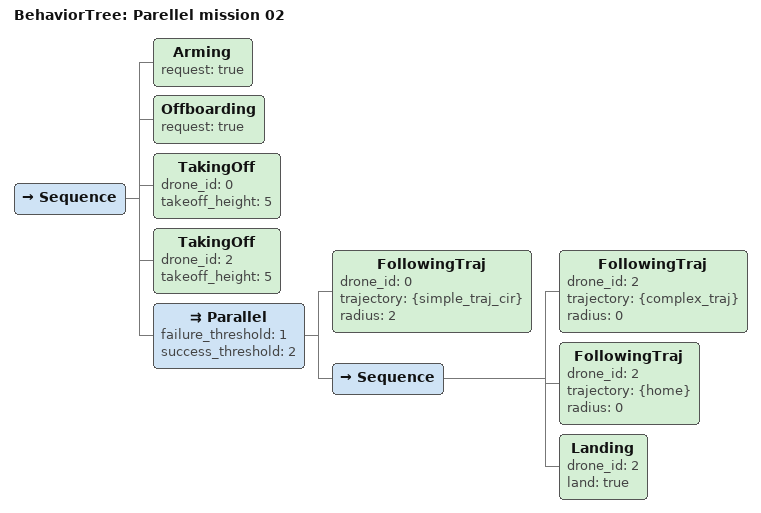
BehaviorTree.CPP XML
<?xml version="1.0" encoding="UTF-8"?>
<root BTCPP_format="3">
  <BehaviorTree ID="Parellel mission 02">
    <Sequence>
      <Arming request="true"/>
      <Offboarding request="true"/>
      <TakingOff drone_id="0"
                 takeoff_height="5"/>
      <TakingOff drone_id="2"
                 takeoff_height="5"/>
      <Parallel failure_threshold="1"
                success_threshold="2">
        <FollowingTraj drone_id="0"
                       trajectory="{simple_traj_cir}"
                       radius="2"/>
        <Sequence>
          <FollowingTraj drone_id="2"
                         trajectory="{complex_traj}"
                         radius="0"/>
          <FollowingTraj drone_id="2"
                         trajectory="{home}"
                         radius="0"/>
          <Landing drone_id="2"
                   land="true"/>
        </Sequence>
      </Parallel>
    </Sequence>
  </BehaviorTree>

</root>
